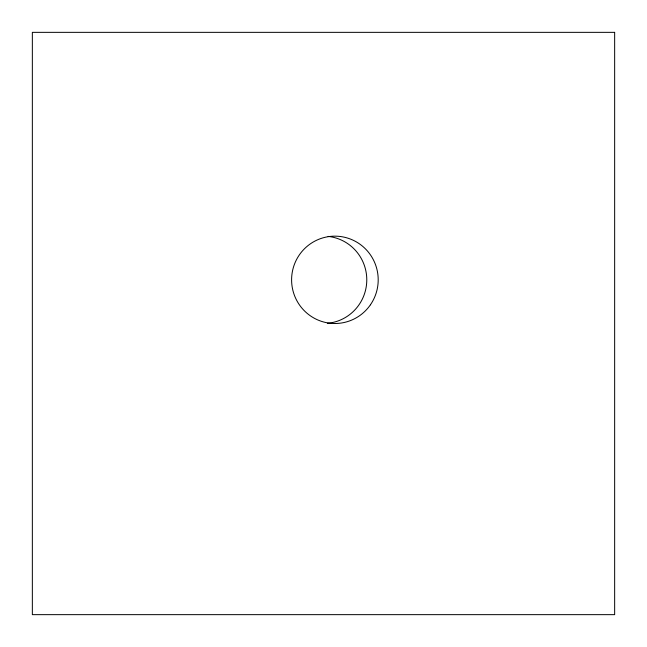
<?xml version="1.0" encoding="UTF-8"?>
<svg xmlns="http://www.w3.org/2000/svg" width="647" height="647" viewBox="0 0 647 647"><rect width="100%" height="100%" fill="white"/><g stroke="black" fill="none" stroke-linecap="round" stroke-linejoin="round"><path stroke-width="0.97" d="M328.118 236.406A43.672 43.3 -90 0 1 327.374 323.322M614.65 32.35L32.35 32.35L32.35 614.65L614.65 614.65L614.65 32.35M370.424 304.802A43.672 43.3 -90 0 0 338.583 236.317A43.672 43.3 -90 0 0 295.695 298.372A43.672 43.3 -90 0 0 370.424 304.802"/></g></svg>
